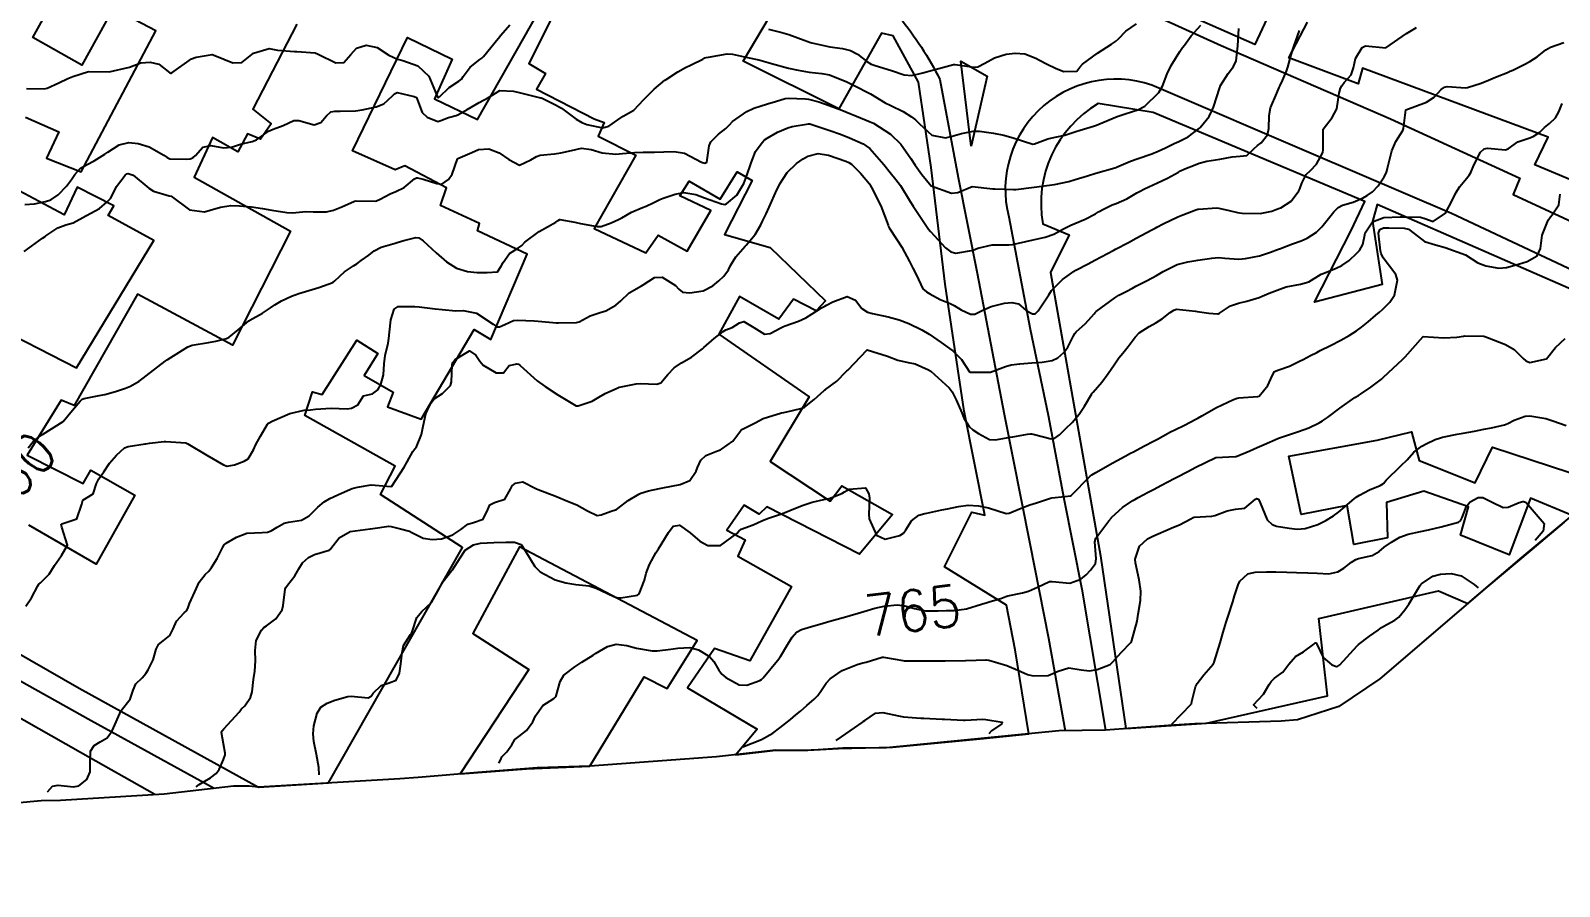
# Model space of a CAD drawing. Header units: metres. Extents: x 318500 to 325275, y 7408834 to 7428799.
# Drawn here: x 321513.3 to 321661.9, y 7415142.3 to 7415225.5 of the extents above; entities that cross this region are included whole.
import ezdxf
from ezdxf.enums import TextEntityAlignment as Align

# ---------------------------------------------------------------- set-up
doc = ezdxf.new("R2010")
doc.units = ezdxf.units.M
doc.header["$MEASUREMENT"] = 0
for name, color, linetype in [('Area', 45, 'Continuous'), ('Cotas', 45, 'Continuous'), ('Curvas de Nivel 1m', 11, 'Continuous'), ('Curvas de Nivel 5m', 15, 'Continuous'), ('Edificações', 30, 'Continuous'), ('Vias Primárias', 230, 'Continuous')]:
    doc.layers.add(name, color=color, linetype=linetype)
doc.styles.add('Style-STANDARD', font='STANDARD.shx')

msp = doc.modelspace()

# ---------------------------------------------------------------- linework, layer by layer
at = {"layer": 'Area'}
msp.add_lwpolyline([(321662.33, 7415177.7), (321659.19, 7415175.07), (321654.84, 7415171.39), (321644.43, 7415162.51), (321640.46, 7415159.81), (321636.45, 7415158.51), (321634.86, 7415158.4), (321626.45, 7415158.14), (321623.9, 7415157.96), (321617.79, 7415157.51), (321613.26, 7415157.44), (321601.44, 7415156.27), (321596.52, 7415155.79), (321592.25, 7415155.77), (321589.86, 7415155.61), (321588.48, 7415155.54), (321585.76, 7415155.56), (321580, 7415154.91), (321567.69, 7415154.01), (321562.58, 7415153.85), (321556.8, 7415153.41), (321551, 7415152.9), (321549.23, 7415152.79), (321535.48, 7415151.99), (321534.58, 7415152.08), (321533.05, 7415152.08), (321526.33, 7415151.3), (321516.26, 7415150.68), (321514.37, 7415150.65), (321509.42, 7415150.19)], dxfattribs=at)
at = {"layer": 'Curvas de Nivel 1m', "flags": 128}
for points, elevation in [([(321512.73, 7415204), (321514.51, 7415205.3), (321514.75, 7415205.47), (321514.82, 7415205.53), (321515.99, 7415206.29), (321516.77, 7415206.6), (321517.47, 7415206.8), (321518.71, 7415207.48), (321518.76, 7415207.51), (321518.78, 7415207.52), (321520.05, 7415208.2), (321520.8, 7415208.84), (321521.11, 7415209.14), (321521.26, 7415209.44), (321521.7, 7415210.32), (321522.54, 7415211.42), (321522.7, 7415211.56), (321522.83, 7415211.59), (321523.32, 7415211.42), (321524.82, 7415210.16), (321525.29, 7415209.87), (321526.81, 7415209.43), (321527.02, 7415209.37), (321528.79, 7415208.06), (321530.24, 7415207.87), (321530.79, 7415208.01), (321531.79, 7415208.31), (321532.8, 7415208.46), (321533.64, 7415208.44), (321534.8, 7415208.33), (321535.87, 7415208.18), (321536.79, 7415208.01), (321538.23, 7415207.78), (321538.79, 7415207.76), (321540.09, 7415207.89), (321540.79, 7415207.87), (321542.11, 7415207.85), (321542.79, 7415208.03), (321543.58, 7415208.36), (321544.81, 7415208.91), (321544.99, 7415208.94), (321546.81, 7415208.91), (321546.97, 7415208.93), (321547.31, 7415209.09), (321548.28, 7415209.62), (321548.82, 7415209.83), (321549.65, 7415210.24), (321550.64, 7415211.05), (321550.84, 7415211.15), (321550.95, 7415211.16), (321551.48, 7415211.04), (321552.83, 7415210.62), (321553.29, 7415210.55), (321553.95, 7415211.01), (321554.32, 7415211.53), (321554.83, 7415213), (321554.84, 7415213.02), (321554.86, 7415213.05), (321556.22, 7415213.63), (321556.87, 7415213.92), (321557.86, 7415213.97), (321558.87, 7415213.59), (321559.82, 7415212.93), (321560.85, 7415212.4), (321561.95, 7415212.9), (321562.51, 7415213.25), (321562.87, 7415213.35), (321564.24, 7415213.5), (321564.87, 7415213.58), (321565.91, 7415213.82), (321566.88, 7415214.03), (321567.81, 7415213.9), (321568.87, 7415213.58), (321570.21, 7415213.45), (321570.87, 7415213.52), (321572.02, 7415213.62), (321572.87, 7415213.64), (321573.96, 7415213.66), (321574.87, 7415213.68), (321575.87, 7415213.72), (321576.87, 7415213.57), (321578.53, 7415212.68), (321578.86, 7415212.6), (321579.05, 7415212.68), (321579.29, 7415214.27), (321579.43, 7415214.67), (321580.17, 7415215.4), (321580.91, 7415215.94), (321581.24, 7415216.32), (321581.53, 7415216.64), (321582.93, 7415217.62), (321583.6, 7415217.94), (321584.94, 7415218.35), (321585.72, 7415218.59), (321586.65, 7415218.87), (321586.94, 7415218.89), (321588.64, 7415218.85), (321588.94, 7415218.81), (321589.92, 7415218.53), (321590.94, 7415218.19), (321592.16, 7415217.73), (321592.93, 7415217.42), (321593.59, 7415217.15), (321594.92, 7415216.6), (321595.23, 7415216.46), (321596.9, 7415215.39), (321597.91, 7415214.42), (321598.87, 7415213.04), (321599.28, 7415212.4), (321599.95, 7415211.5), (321600.84, 7415210.38), (321602.83, 7415209.67), (321603.43, 7415209.75), (321604.84, 7415210.33), (321606.84, 7415210.11), (321607.04, 7415210.09), (321608.84, 7415210.02), (321609.08, 7415210.03), (321610.84, 7415210.25), (321612.84, 7415210.5), (321614.23, 7415210.82), (321614.85, 7415211.01), (321616.03, 7415211.36), (321616.85, 7415211.6), (321618.7, 7415212.14), (321618.82, 7415212.18), (321618.86, 7415212.19), (321620.21, 7415212.79), (321620.87, 7415213.02), (321622.28, 7415213.5), (321622.89, 7415213.75), (321623.61, 7415214.08), (321624.45, 7415214.51), (321624.9, 7415214.7), (321625.81, 7415215.15), (321626.92, 7415215.99), (321626.95, 7415216.01), (321626.99, 7415216.04), (321627.85, 7415217.12), (321628.29, 7415218.02), (321628.9, 7415219.94), (321628.92, 7415220.01), (321628.93, 7415220.05), (321628.97, 7415220.12), (321629.69, 7415221.3), (321630.22, 7415221.99), (321630.47, 7415222.53), (321630.63, 7415223.99), (321630.74, 7415225.68)], 759), ([(321512.8, 7415208.58), (321513.71, 7415208.63), (321514.8, 7415208.85), (321515.3, 7415209.03), (321516.02, 7415209.51), (321516.82, 7415210.35), (321517.32, 7415211), (321517.65, 7415211.49), (321518.21, 7415212.11), (321518.84, 7415212.46), (321519.52, 7415212.8), (321520.56, 7415213.45), (321520.74, 7415213.58), (321520.86, 7415213.67), (321521.94, 7415214.37), (321522.88, 7415214.58), (321523.79, 7415214.5), (321524.87, 7415214.16), (321526.3, 7415213.38), (321526.62, 7415213.14), (321526.86, 7415213.01), (321528.47, 7415212.96), (321528.86, 7415213.01), (321529.1, 7415213.1), (321529.37, 7415213.33), (321530.07, 7415214.13), (321530.87, 7415214.31), (321532.08, 7415214.09), (321532.87, 7415214.13), (321533.73, 7415214.42), (321534.88, 7415214.7), (321535.28, 7415214.86), (321535.86, 7415215.25), (321536.45, 7415215.69), (321536.9, 7415215.9), (321537.89, 7415216.25), (321538.91, 7415216.73), (321539.4, 7415216.72), (321540.91, 7415216.3), (321541.55, 7415216.53), (321542.11, 7415217.17), (321542.53, 7415217.56), (321542.92, 7415217.65), (321543.41, 7415217.64), (321544.93, 7415217.66), (321545.57, 7415217.76), (321546.93, 7415218.06), (321547.67, 7415218.36), (321548.49, 7415219.08), (321548.71, 7415219.32), (321548.95, 7415219.44), (321550.63, 7415219.05), (321550.85, 7415218.96), (321550.94, 7415218.72), (321551.4, 7415217.52), (321551.87, 7415217.04), (321552.91, 7415216.64), (321553.22, 7415216.72), (321553.94, 7415217.01), (321554.71, 7415217.21), (321554.92, 7415217.3), (321555.75, 7415217.81), (321556.94, 7415218.48), (321557.83, 7415218.96), (321558.5, 7415219.4), (321558.95, 7415219.63), (321560.28, 7415219.59), (321560.95, 7415219.43), (321562.89, 7415218.94), (321562.94, 7415218.93), (321563.05, 7415218.89), (321564.33, 7415218.26), (321564.93, 7415217.93), (321566.36, 7415216.85), (321566.92, 7415216.54), (321567.39, 7415216.35), (321568.91, 7415216.02), (321569.53, 7415216.18), (321570.39, 7415216.79), (321570.92, 7415217.16), (321571.97, 7415217.73), (321572.94, 7415218.76), (321573.94, 7415219.76), (321574.97, 7415220.64), (321575.02, 7415220.68), (321575.09, 7415220.73), (321576.24, 7415221.45), (321576.99, 7415221.87), (321577.54, 7415222.14), (321578.65, 7415222.68), (321578.87, 7415222.81), (321579, 7415222.85), (321579.2, 7415222.87), (321581.01, 7415223.2), (321581.53, 7415223.17), (321583, 7415222.86), (321584.09, 7415222.61), (321585, 7415222.36), (321585.33, 7415222.26), (321586.99, 7415221.8), (321587.92, 7415221.62), (321588.98, 7415221.44), (321590.21, 7415221.29), (321590.98, 7415221.16), (321592.65, 7415220.49), (321592.97, 7415220.32), (321593.3, 7415220.15), (321594.95, 7415219.31), (321596.39, 7415218.45), (321596.94, 7415218.18), (321598.11, 7415217.6), (321598.93, 7415217.08), (321599.32, 7415216.8), (321599.72, 7415216.4), (321600.9, 7415215.3), (321602.23, 7415215.04), (321602.9, 7415215.2), (321603.79, 7415215.47), (321604.91, 7415215.68), (321605.55, 7415215.68), (321606.91, 7415215.51), (321607.9, 7415215.3), (321608.9, 7415215.01), (321610.71, 7415214.44), (321610.89, 7415214.45), (321612.19, 7415214.94), (321612.9, 7415215.1), (321613.82, 7415215.3), (321614.91, 7415215.65), (321615.32, 7415215.78), (321616.61, 7415216.17), (321616.92, 7415216.28), (321617.12, 7415216.36), (321618.93, 7415217.11), (321619.68, 7415217.38), (321620.94, 7415217.78), (321621.61, 7415218.11), (321622.96, 7415219.46), (321623.32, 7415220.08), (321623.78, 7415221.28), (321624.15, 7415222.07), (321625.02, 7415223.45), (321625.28, 7415223.81), (321625.45, 7415224.06), (321626.12, 7415224.97), (321627.05, 7415225.99)], 758), ([(321512.87, 7415169.54), (321513.45, 7415170.37), (321514.05, 7415171.53), (321514.15, 7415171.68), (321514.3, 7415171.83), (321515.16, 7415172.67), (321515.68, 7415173.51), (321516.34, 7415174.48), (321516.92, 7415175.49), (321516.38, 7415177.23), (321516.32, 7415177.5), (321516.35, 7415177.53), (321516.38, 7415177.54), (321517.84, 7415178.03), (321518.31, 7415179.47), (321518.41, 7415179.86), (321519.41, 7415180.47), (321519.75, 7415181.46), (321519.97, 7415181.92), (321520.45, 7415182.59), (321521.02, 7415183.44), (321521.69, 7415184.22), (321522.48, 7415184.93), (321522.82, 7415185.08), (321524.49, 7415185.34), (321524.54, 7415185.34), (321524.91, 7415185.39), (321526.31, 7415185.56), (321526.49, 7415185.56), (321528.42, 7415185.41), (321528.49, 7415185.39), (321528.61, 7415185.34), (321530.47, 7415184.21), (321532.1, 7415183.29), (321532.46, 7415183.15), (321533.16, 7415183.28), (321534.1, 7415183.63), (321534.47, 7415183.88), (321535.01, 7415184.73), (321535.23, 7415185.25), (321535.68, 7415186.07), (321536.37, 7415187.24), (321536.44, 7415187.32), (321536.52, 7415187.38), (321536.82, 7415187.53), (321538.53, 7415188.27), (321539.94, 7415188.59), (321540.53, 7415188.64), (321541.02, 7415188.69), (321542.54, 7415188.79), (321544.12, 7415188.72), (321544.54, 7415188.78), (321545.15, 7415189.12), (321545.68, 7415189.99), (321546.56, 7415190.19), (321547.09, 7415190.57), (321547.39, 7415191.09), (321547.63, 7415192.04), (321547.7, 7415193.09), (321547.79, 7415193.91), (321548.08, 7415195.09), (321548.16, 7415195.55), (321548.3, 7415197.08), (321548.35, 7415197.38), (321548.67, 7415198.39), (321549.07, 7415198.67), (321550.67, 7415198.66), (321551.1, 7415198.62), (321552.67, 7415198.44), (321553.32, 7415198.36), (321554.67, 7415198.25), (321555.39, 7415198.26), (321556.67, 7415198.01), (321558.29, 7415196.95), (321558.65, 7415196.69), (321558.89, 7415196.7), (321559.42, 7415196.93), (321560.28, 7415197.3), (321560.66, 7415197.34), (321562.28, 7415197.27), (321562.66, 7415197.25), (321564.43, 7415197.09), (321564.65, 7415197.08), (321566.4, 7415197.1), (321566.66, 7415197.18), (321567.71, 7415197.77), (321568.67, 7415198.07), (321569.22, 7415198.25), (321570.22, 7415198.79), (321570.68, 7415199.2), (321571.49, 7415199.98), (321572.7, 7415200.66), (321572.87, 7415200.76), (321573.96, 7415201.49), (321574.71, 7415201.52), (321576, 7415200.71), (321576.34, 7415200.35), (321576.69, 7415200.07), (321577.39, 7415200), (321578.7, 7415200.18), (321579.62, 7415200.67), (321580.2, 7415201.17), (321580.71, 7415201.62), (321581.14, 7415202.23), (321581.35, 7415202.64), (321581.88, 7415203.49), (321582.76, 7415204.51), (321582.81, 7415204.57), (321582.87, 7415204.62), (321583.73, 7415205.65), (321584.29, 7415206.6), (321584.45, 7415206.94), (321584.8, 7415207.67), (321585.09, 7415208.31), (321585.22, 7415208.59), (321585.71, 7415209.71), (321586.13, 7415210.58), (321586.85, 7415211.68), (321587.77, 7415212.56), (321588.41, 7415213), (321588.87, 7415213.28), (321589.88, 7415213.52), (321590.87, 7415213.35), (321592.57, 7415212.79), (321592.86, 7415212.66), (321593.1, 7415212.49), (321593.97, 7415211.6), (321594.84, 7415210.57), (321594.92, 7415210.46), (321595.06, 7415210.23), (321595.97, 7415208.45), (321596.66, 7415206.56), (321596.71, 7415206.44), (321596.78, 7415206.29), (321597.51, 7415205.17), (321597.98, 7415204.42), (321598.74, 7415203.03), (321599.07, 7415202.4), (321599.41, 7415201.71), (321600.05, 7415200.39), (321600.39, 7415200.08), (321600.7, 7415199.89), (321601.71, 7415199.35), (321602.69, 7415198.94), (321603.09, 7415198.76), (321603.77, 7415198.34), (321604.67, 7415197.91), (321605.08, 7415197.92), (321605.88, 7415198.31), (321606.68, 7415198.68), (321607.98, 7415198.99), (321608.69, 7415199.05), (321609.33, 7415198.92), (321610.07, 7415198.26), (321610.68, 7415197.95), (321610.96, 7415197.96), (321611.25, 7415198.24), (321612.28, 7415199.81), (321612.53, 7415200.22), (321612.62, 7415200.3), (321612.7, 7415200.39), (321613.62, 7415201.3), (321614.73, 7415202.1), (321614.79, 7415202.14), (321614.9, 7415202.2), (321616.1, 7415202.82), (321616.74, 7415203.15), (321618.59, 7415204.14), (321618.76, 7415204.23), (321620.01, 7415204.88), (321620.77, 7415205.29), (321622.28, 7415206.1), (321622.6, 7415206.27), (321622.78, 7415206.37), (321623.39, 7415206.68), (321624.8, 7415207.37), (321625.29, 7415207.57), (321626.56, 7415208.04), (321626.74, 7415208.11), (321626.81, 7415208.13), (321628.59, 7415208.24), (321628.81, 7415208.22), (321629.8, 7415208), (321630.62, 7415207.79), (321630.81, 7415207.76), (321631.05, 7415207.74), (321632.81, 7415207.7), (321633.95, 7415207.94), (321634.58, 7415208.17), (321634.81, 7415208.26), (321635.83, 7415208.9), (321636.58, 7415209.9), (321636.66, 7415210.09), (321636.85, 7415210.65), (321637.28, 7415211.48), (321637.69, 7415211.89), (321638.27, 7415212.49), (321638.89, 7415213.63), (321638.94, 7415213.88), (321638.92, 7415215.88), (321639.8, 7415217.01), (321640.25, 7415217.86), (321640.5, 7415219.39), (321640.62, 7415219.86), (321640.73, 7415220.1), (321640.98, 7415220.41), (321641.66, 7415221.17), (321641.87, 7415221.84), (321642.08, 7415222.77), (321642.71, 7415223.82), (321643.03, 7415223.97), (321645.03, 7415223.8), (321647.04, 7415225.18), (321648, 7415225.76)], 761), ([(321512.94, 7415219.83), (321514.65, 7415219.82), (321514.95, 7415219.88), (321516.08, 7415220.39), (321516.96, 7415220.82), (321517.45, 7415221.01), (321518.97, 7415221.48), (321520.97, 7415221.45), (321522.97, 7415221.92), (321524.07, 7415222.32), (321524.98, 7415222.41), (321525.8, 7415222.21), (321526.89, 7415221.37), (321526.97, 7415221.32), (321527.01, 7415221.33), (321527.07, 7415221.37), (321528.99, 7415222.72), (321529.43, 7415222.9), (321531, 7415223.13), (321531.26, 7415223.06), (321532.99, 7415222.33), (321533.88, 7415222.38), (321535, 7415223.26), (321536.52, 7415223.73), (321537, 7415223.64), (321537.33, 7415223.56), (321539, 7415223.43), (321539.21, 7415223.42), (321541, 7415223.29), (321541.3, 7415223.18), (321542.99, 7415222.32), (321543.78, 7415222.35), (321544.46, 7415223.14), (321545.01, 7415223.76), (321545.94, 7415224.05), (321547.01, 7415223.81), (321548.15, 7415223.09), (321548.99, 7415222.68), (321549.52, 7415222.55), (321550.98, 7415222.03), (321552.03, 7415221.03), (321552.86, 7415219.11), (321552.88, 7415219.02), (321552.9, 7415218.98), (321552.94, 7415218.96), (321552.99, 7415218.97), (321553.06, 7415219.02), (321554.01, 7415219.95), (321554.96, 7415220.56), (321555.2, 7415220.76), (321555.38, 7415220.99), (321556.07, 7415221.9), (321557, 7415222.67), (321557.18, 7415222.79), (321557.36, 7415222.96), (321558.78, 7415224.7), (321558.96, 7415224.94), (321558.99, 7415224.97), (321559.02, 7415225.02), (321559.92, 7415226.04)], 757), ([(321585.04, 7415225.6), (321586.33, 7415225.29), (321587.03, 7415225.09), (321588.5, 7415224.55), (321588.87, 7415224.39), (321589.02, 7415224.35), (321589.26, 7415224.29), (321591.01, 7415223.9), (321592.23, 7415223.72), (321593.01, 7415223.54), (321593.7, 7415223.17), (321594.59, 7415222.47), (321595, 7415222.21), (321595.39, 7415222.06), (321596.99, 7415221.59), (321598.23, 7415221.17), (321598.98, 7415221.09), (321600.03, 7415221.35), (321600.99, 7415221.61), (321601.59, 7415221.77), (321603, 7415222.17), (321603.18, 7415222.17), (321604.99, 7415221.91), (321605.38, 7415221.94), (321606.06, 7415222.31), (321607.01, 7415222.83), (321608.14, 7415223.16), (321609.01, 7415223.28), (321609.96, 7415223.22), (321611.01, 7415222.8), (321611.36, 7415222.6), (321612.05, 7415222.23), (321612.99, 7415221.78), (321613.72, 7415221.48), (321614.99, 7415221.52), (321615.29, 7415221.9), (321615.54, 7415222.19), (321617.01, 7415223.26), (321618.35, 7415224.15), (321618.75, 7415224.42), (321619.03, 7415224.68), (321619.76, 7415225.41), (321620.8, 7415226.12)], 757), ([(321514.99, 7415151.52), (321515.48, 7415152.07), (321516.04, 7415152.18), (321517.5, 7415152.02), (321518.04, 7415152.1), (321518.8, 7415152.72), (321519.13, 7415153.46), (321519.13, 7415154.41), (321519.17, 7415155.46), (321519.53, 7415156.02), (321520.1, 7415156.38), (321520.78, 7415156.77), (321521.28, 7415157.43), (321522.14, 7415159.42), (321523.03, 7415160.53), (321523.3, 7415161.4), (321523.58, 7415162), (321524.19, 7415162.6), (321524.55, 7415163.03), (321524.78, 7415163.38), (321525.26, 7415164.33), (321525.55, 7415165.38), (321525.76, 7415165.84), (321526.23, 7415166.19), (321526.89, 7415166.71), (321527.19, 7415167.36), (321527.52, 7415168.09), (321528.27, 7415168.9), (321528.51, 7415169.1), (321528.61, 7415169.34), (321528.78, 7415169.83), (321529.46, 7415171.32), (321529.73, 7415171.9), (321530.32, 7415172.62), (321530.68, 7415172.95), (321530.91, 7415173.3), (321531.46, 7415174.18), (321532.03, 7415175.29), (321532.15, 7415175.51), (321532.36, 7415175.69), (321533.36, 7415176.26), (321534.37, 7415176.65), (321535.85, 7415176.72), (321536.38, 7415176.76), (321536.72, 7415176.88), (321537.29, 7415177.22), (321537.98, 7415177.62), (321538.39, 7415177.71), (321539.67, 7415177.91), (321540.4, 7415178.33), (321540.83, 7415178.75), (321541.26, 7415179.17), (321541.88, 7415179.7), (321542.42, 7415180.02), (321543.2, 7415180.37), (321544.44, 7415180.91), (321544.6, 7415180.97), (321545.11, 7415181.12), (321546.44, 7415181.34), (321548.35, 7415181.17), (321548.44, 7415181.2), (321549.64, 7415183.06), (321549.94, 7415183.58), (321550.48, 7415184.58), (321550.68, 7415184.85), (321550.84, 7415185.04), (321551.32, 7415186.22), (321551.49, 7415187.04), (321551.75, 7415188.25), (321552.09, 7415189.03), (321552.25, 7415189.32), (321552.55, 7415189.71), (321553.37, 7415190.2), (321554.14, 7415191), (321554.24, 7415191.34), (321554.31, 7415193), (321554.37, 7415193.24), (321554.61, 7415193.52), (321555.99, 7415194.35), (321556.61, 7415193.93), (321556.98, 7415193.34), (321557.32, 7415192.96), (321558.59, 7415192.22), (321559.29, 7415192.23), (321559.83, 7415192.93), (321560.46, 7415193.06), (321560.6, 7415193.08), (321560.74, 7415193.05), (321560.92, 7415192.92), (321562.58, 7415191.45), (321563.33, 7415190.88), (321564.56, 7415190.07), (321566.36, 7415189.03), (321566.54, 7415189.01), (321567.9, 7415189.47), (321568.56, 7415189.85), (321569.16, 7415190.2), (321570.41, 7415190.78), (321570.52, 7415190.83), (321570.57, 7415190.84), (321572.18, 7415191.16), (321572.58, 7415191.2), (321574.18, 7415191.13), (321574.58, 7415191.25), (321575.26, 7415192.05), (321575.86, 7415192.71), (321576.6, 7415193.19), (321577.56, 7415193.74), (321578.62, 7415194.56), (321578.76, 7415194.68), (321579.76, 7415195.54), (321580.64, 7415196.25), (321580.9, 7415196.39), (321581.5, 7415196.64), (321582.22, 7415197.07), (321582.66, 7415197.21), (321583.6, 7415196.61), (321584.64, 7415195.97), (321585.2, 7415196.03), (321586.23, 7415196.58), (321586.5, 7415196.72), (321586.65, 7415196.78), (321587.97, 7415197.24), (321588.67, 7415197.57), (321589.27, 7415197.94), (321590.2, 7415198.52), (321590.5, 7415198.71), (321590.68, 7415198.8), (321591.3, 7415199.12), (321592.69, 7415199.63), (321593.5, 7415199.29), (321594.12, 7415198.47), (321594.67, 7415198.1), (321595.15, 7415197.98), (321596.67, 7415197.67), (321597.73, 7415197.36), (321598.66, 7415197.01), (321599.95, 7415196.39), (321600.64, 7415195.98), (321601.82, 7415195.18), (321602.62, 7415194.6), (321602.96, 7415194.35), (321603.8, 7415193.53), (321604.57, 7415192.33), (321604.6, 7415192.3), (321604.66, 7415192.27), (321606.6, 7415192.3), (321608.06, 7415192.84), (321608.61, 7415192.99), (321609.45, 7415193.11), (321610.61, 7415193.19), (321611.62, 7415193.25), (321612.61, 7415193.43), (321613.14, 7415193.69), (321613.75, 7415194.21), (321614.13, 7415194.7), (321614.64, 7415195.76), (321614.79, 7415196.05), (321614.92, 7415196.2), (321615.83, 7415197.01), (321616.68, 7415197.95), (321616.78, 7415198.07), (321616.88, 7415198.17), (321618.69, 7415199.51), (321619.08, 7415199.75), (321619.79, 7415200.13), (321620.39, 7415200.45), (321620.72, 7415200.63), (321621.82, 7415201.2), (321622.73, 7415201.69), (321623.39, 7415202.08), (321624.74, 7415202.73), (321625.79, 7415203.01), (321626.75, 7415203.16), (321628.1, 7415203.37), (321628.75, 7415203.42), (321629.38, 7415203.37), (321630.75, 7415203.26), (321631.4, 7415203.33), (321632.75, 7415203.59), (321633.04, 7415203.67), (321633.81, 7415203.94), (321634.5, 7415204.19), (321634.77, 7415204.29), (321635.95, 7415204.74), (321636.78, 7415205.04), (321637.37, 7415205.31), (321638.27, 7415205.89), (321638.55, 7415206.13), (321638.8, 7415206.41), (321639.96, 7415207.86), (321640.38, 7415208.29), (321640.82, 7415208.51), (321641.86, 7415208.8), (321642.83, 7415209.21), (321643.21, 7415209.44), (321643.73, 7415209.81), (321644.27, 7415210.39), (321644.86, 7415211.27), (321645.05, 7415211.61), (321645.12, 7415211.8), (321645.18, 7415212.1), (321645.6, 7415213.79), (321645.99, 7415214.69), (321646.68, 7415215.77), (321646.75, 7415215.95), (321646.95, 7415217.77), (321648.96, 7415218.51), (321649.7, 7415218.99), (321650.41, 7415219.73), (321650.72, 7415219.98), (321650.97, 7415220.02), (321652.77, 7415219.9), (321652.97, 7415219.93), (321654.28, 7415220.37), (321654.98, 7415220.65), (321655.69, 7415220.95), (321657, 7415221.47), (321657.11, 7415221.52), (321657.36, 7415221.63), (321658.45, 7415222.18), (321659.01, 7415222.47), (321659.71, 7415222.91), (321660.58, 7415223.59), (321661.03, 7415223.84), (321662.31, 7415224.3)], 762), ([(321529.44, 7415152), (321529.74, 7415152.24), (321530.81, 7415152.89), (321531.38, 7415153.3), (321531.67, 7415153.69), (321532.08, 7415154.65), (321532.24, 7415155.13), (321532.25, 7415155.29), (321532.1, 7415156.19), (321531.9, 7415157.29), (321531.95, 7415157.46), (321532.12, 7415157.63), (321533.6, 7415159.27), (321533.84, 7415159.57), (321534.15, 7415159.89), (321534.72, 7415160.69), (321534.87, 7415161.25), (321535, 7415162.44), (321535.12, 7415163.25), (321535.21, 7415164.24), (321535.15, 7415165.25), (321535.25, 7415166.23), (321535.77, 7415167.24), (321536.01, 7415167.48), (321536.26, 7415167.65), (321537.16, 7415168.33), (321537.79, 7415169.21), (321537.89, 7415169.61), (321538.08, 7415171.21), (321538.15, 7415171.36), (321538.31, 7415171.58), (321539.01, 7415172.51), (321539.4, 7415173.19), (321539.77, 7415173.76), (321540.35, 7415174.27), (321540.94, 7415174.58), (321542.36, 7415175), (321542.45, 7415175.05), (321542.51, 7415175.15), (321543.33, 7415176.18), (321544.38, 7415176.81), (321546.34, 7415177.06), (321546.38, 7415177.07), (321546.59, 7415177.1), (321548.14, 7415177.33), (321548.38, 7415177.3), (321549.27, 7415177.07), (321550.15, 7415176.83), (321550.38, 7415176.72), (321551.49, 7415176.15), (321552.37, 7415176.02), (321553.28, 7415176.11), (321554.37, 7415176.47), (321555.16, 7415176.99), (321555.84, 7415177.53), (321556.39, 7415177.67), (321557.33, 7415178.02), (321557.76, 7415178.95), (321557.96, 7415179.41), (321558.42, 7415179.62), (321559.41, 7415179.95), (321559.96, 7415180.92), (321560.13, 7415181.24), (321560.45, 7415181.49), (321561.17, 7415181.63), (321562.44, 7415180.99), (321562.51, 7415180.95), (321562.66, 7415180.89), (321564.43, 7415180.2), (321565.5, 7415179.77), (321566.42, 7415179.4), (321567.44, 7415178.82), (321568.4, 7415178.36), (321568.78, 7415178.42), (321569.76, 7415178.79), (321570.26, 7415178.94), (321570.41, 7415179.03), (321571.39, 7415179.81), (321572.44, 7415180.45), (321572.65, 7415180.54), (321573.37, 7415180.75), (321574.44, 7415180.99), (321574.77, 7415181.05), (321576.45, 7415181.36), (321577.39, 7415181.76), (321578.02, 7415182.68), (321578.14, 7415183.01), (321578.48, 7415183.73), (321578.95, 7415184.2), (321580.08, 7415184.66), (321580.39, 7415184.75), (321580.49, 7415184.8), (321581.56, 7415185.58), (321582.36, 7415186.62), (321582.52, 7415186.75), (321583.76, 7415187.37), (321584.53, 7415187.77), (321586.3, 7415188.33), (321586.54, 7415188.38), (321587.38, 7415188.56), (321588.31, 7415188.78), (321588.55, 7415188.88), (321589.47, 7415189.62), (321590.45, 7415190.52), (321590.52, 7415190.58), (321590.57, 7415190.61), (321591.68, 7415191.4), (321592.6, 7415192.35), (321592.66, 7415192.42), (321592.74, 7415192.49), (321594.62, 7415194.46), (321596.61, 7415193.84), (321597.62, 7415193.44), (321598.61, 7415193.23), (321599.29, 7415193.08), (321600.6, 7415192.52), (321600.82, 7415192.38), (321602.58, 7415190.77), (321602.89, 7415190.36), (321603.29, 7415189.61), (321603.83, 7415188.34), (321604.02, 7415187.82), (321604.53, 7415187), (321604.89, 7415186.69), (321605.43, 7415186.32), (321606.51, 7415185.74), (321607.09, 7415185.71), (321608.52, 7415185.97), (321608.78, 7415186.01), (321610.2, 7415186.25), (321610.52, 7415186.31), (321610.58, 7415186.31), (321610.77, 7415186.25), (321612.51, 7415185.81), (321612.86, 7415185.87), (321613.31, 7415186.21), (321613.93, 7415186.8), (321614.53, 7415187.4), (321615.22, 7415188.19), (321615.75, 7415188.98), (321616.45, 7415190.17), (321616.5, 7415190.24), (321616.57, 7415190.33), (321617.43, 7415191.32), (321618.03, 7415192.15), (321618.61, 7415193.01), (321619.08, 7415193.68), (321619.46, 7415194.13), (321619.99, 7415194.77), (321620.65, 7415195.7), (321621.06, 7415196.11), (321622.04, 7415196.72), (321622.66, 7415197.07), (321623.28, 7415197.47), (321624.08, 7415198.07), (321624.42, 7415198.32), (321624.69, 7415198.41), (321626.52, 7415198.21), (321626.68, 7415198.18), (321627.83, 7415198.02), (321628.68, 7415197.94), (321628.74, 7415197.94), (321628.85, 7415198.01), (321629.94, 7415198.74), (321630.7, 7415198.98), (321631.5, 7415199.17), (321632.7, 7415199.55), (321633, 7415199.66), (321633.67, 7415199.95), (321634.71, 7415200.36), (321635.35, 7415200.56), (321636.72, 7415200.83), (321637.55, 7415201.06), (321638.73, 7415201.79), (321638.92, 7415201.88), (321640.21, 7415202.38), (321640.74, 7415202.65), (321641.47, 7415203.12), (321642.21, 7415203.83), (321642.47, 7415204.12), (321642.77, 7415204.7), (321642.97, 7415205.63), (321643.02, 7415205.82), (321643.72, 7415206.89), (321644.81, 7415207.31), (321646.41, 7415207.38), (321646.81, 7415207.38), (321648.39, 7415207.33), (321648.8, 7415207.21), (321649.62, 7415206.91), (321650.81, 7415207.72), (321651.5, 7415209.04), (321651.83, 7415209.71), (321652.22, 7415210.33), (321652.86, 7415211.1), (321653.13, 7415211.43), (321653.29, 7415211.68), (321653.58, 7415212.39), (321654.21, 7415213.67), (321654.57, 7415213.99), (321654.9, 7415214.03), (321656.65, 7415213.89), (321656.9, 7415213.98), (321657.86, 7415214.67), (321658.91, 7415215.03), (321659.35, 7415215.17), (321659.98, 7415215.59), (321660.45, 7415216.06), (321660.93, 7415216.45), (321661.52, 7415217), (321661.82, 7415217.57), (321662.14, 7415218.38)], 763), ([(321541.39, 7415153.16), (321541.36, 7415153.87), (321541.13, 7415155.16), (321540.85, 7415156.42), (321540.79, 7415157.17), (321540.88, 7415157.92), (321541.2, 7415159.16), (321541.56, 7415159.75), (321542.15, 7415160.14), (321542.89, 7415160.41), (321544.16, 7415160.79), (321544.49, 7415160.8), (321546.16, 7415160.66), (321546.44, 7415160.82), (321546.64, 7415161.09), (321547.41, 7415161.85), (321548.19, 7415162.11), (321548.87, 7415162.38), (321549.19, 7415163.06), (321549.33, 7415163.94), (321549.45, 7415165.06), (321549.57, 7415165.72), (321550.25, 7415166.79), (321550.37, 7415166.93), (321550.41, 7415167.05), (321550.86, 7415168.46), (321551.36, 7415169.03), (321552.29, 7415169.9), (321552.92, 7415171.01), (321553.39, 7415171.93), (321554.25, 7415172.99), (321554.29, 7415173.04), (321554.33, 7415173.09), (321555.08, 7415174.25), (321555.58, 7415174.98), (321556.37, 7415175.51), (321557.07, 7415175.66), (321558.37, 7415175.73), (321559.52, 7415175.78), (321560.37, 7415175.78), (321561.02, 7415175.56), (321561.43, 7415174.9), (321562.34, 7415173.4), (321562.86, 7415172.88), (321564.32, 7415172.11), (321565.34, 7415171.82), (321566.31, 7415171.66), (321567.61, 7415171.52), (321568.31, 7415171.31), (321569.4, 7415170.79), (321570.02, 7415170.5), (321570.3, 7415170.41), (321570.69, 7415170.38), (321572.3, 7415170.61), (321572.48, 7415170.76), (321572.98, 7415172.09), (321573.15, 7415172.75), (321573.48, 7415173.61), (321574.1, 7415174.73), (321574.36, 7415175.13), (321575.34, 7415176.72), (321575.77, 7415177.33), (321576.39, 7415177.41), (321577.44, 7415176.69), (321578.37, 7415175.87), (321579.14, 7415175.44), (321580.37, 7415175.45), (321581.97, 7415176.63), (321582.16, 7415176.85), (321582.39, 7415177.02), (321583.56, 7415177.44), (321584.4, 7415177.83), (321584.93, 7415178.06), (321586.41, 7415178.57), (321587.82, 7415179.15), (321588.42, 7415179.38), (321589.29, 7415179.67), (321590.43, 7415179.93), (321590.92, 7415180.03), (321592.15, 7415180.49), (321592.44, 7415180.66), (321592.89, 7415180.92), (321594.45, 7415181.04), (321594.79, 7415180.46), (321594.84, 7415180.05), (321594.78, 7415178.46), (321594.83, 7415178.03), (321595.53, 7415176.45), (321596.38, 7415176.06), (321597.79, 7415176.42), (321598.15, 7415176.65), (321598.39, 7415176.98), (321598.95, 7415177.86), (321599.66, 7415178.39), (321600.24, 7415178.56), (321600.41, 7415178.59), (321601.88, 7415178.9), (321602.42, 7415179.02), (321603.51, 7415179.25), (321604.43, 7415179.37), (321605.43, 7415179.31), (321606.42, 7415179.1), (321608.12, 7415178.57), (321608.41, 7415178.58), (321609.6, 7415179.08), (321610.43, 7415179.39), (321611.09, 7415179.58), (321612.44, 7415180.05), (321612.58, 7415180.08), (321613.84, 7415180.21), (321614.38, 7415180.26), (321614.44, 7415180.29), (321616.28, 7415182.17), (321616.47, 7415182.31), (321616.84, 7415182.53), (321618.48, 7415183.48), (321618.91, 7415183.71), (321619.69, 7415184.13), (321620.21, 7415184.41), (321620.5, 7415184.56), (321621.52, 7415185.09), (321622.51, 7415185.62), (321622.82, 7415185.78), (321623.36, 7415186.08), (321624.1, 7415186.49), (321624.53, 7415186.7), (321625.45, 7415187.14), (321626.55, 7415187.71), (321626.76, 7415187.82), (321627.14, 7415188.03), (321628.56, 7415188.84), (321630.21, 7415189.63), (321630.57, 7415189.77), (321630.74, 7415189.8), (321632.57, 7415189.91), (321632.72, 7415189.96), (321633.55, 7415190.99), (321633.97, 7415191.94), (321634.2, 7415192.34), (321634.61, 7415192.5), (321635.66, 7415192.87), (321636.62, 7415193.34), (321636.99, 7415193.53), (321637.69, 7415193.89), (321638.31, 7415194.21), (321638.63, 7415194.38), (321639.64, 7415194.86), (321640.65, 7415195.38), (321641.45, 7415195.84), (321642.18, 7415196.3), (321642.66, 7415196.66), (321643.3, 7415197.19), (321644.05, 7415197.81), (321644.39, 7415198.1), (321644.69, 7415198.37), (321645.4, 7415199.09), (321645.85, 7415199.78), (321646.16, 7415201.21), (321645.99, 7415201.78), (321644.75, 7415203.4), (321644.56, 7415203.8), (321644.51, 7415204.06), (321644.3, 7415205.8), (321644.44, 7415206.15), (321644.79, 7415206.29), (321645.31, 7415206.3), (321646.79, 7415206.27), (321647.21, 7415206.18), (321647.78, 7415205.76), (321648.78, 7415204.99), (321649.86, 7415204.64), (321650.77, 7415204.4), (321652.76, 7415203.69), (321653.97, 7415202.89), (321654.74, 7415202.6), (321656.01, 7415202.38), (321656.74, 7415202.44), (321657.91, 7415202.78), (321658.75, 7415203.04), (321659.73, 7415203.6), (321660.05, 7415204.31), (321660.22, 7415205.59), (321660.8, 7415207.06), (321661.01, 7415207.37), (321661.19, 7415207.58), (321661.84, 7415208.55), (321661.95, 7415209.57)], 764), ([(321582.55, 7415155.9), (321584.37, 7415156.59), (321585.47, 7415157.23), (321586.13, 7415157.73), (321587.19, 7415158.55), (321587.71, 7415158.99), (321588.15, 7415159.37), (321588.78, 7415159.91), (321589.49, 7415160.53), (321589.82, 7415160.88), (321590.18, 7415161.38), (321590.64, 7415162.07), (321591.04, 7415162.51), (321592.21, 7415163.32), (321593.64, 7415163.9), (321594.22, 7415164.05), (321594.54, 7415164.13), (321595.57, 7415164.45), (321596.07, 7415164.6), (321596.22, 7415164.61), (321597.34, 7415164.42), (321598.08, 7415164.28), (321598.22, 7415164.26), (321600.07, 7415164.23), (321600.22, 7415164.23), (321600.36, 7415164.23), (321602.22, 7415164.26), (321604.17, 7415164.28), (321604.22, 7415164.28), (321605.21, 7415164.32), (321606.17, 7415164.35), (321606.22, 7415164.35), (321606.46, 7415164.3), (321608.21, 7415163.78), (321609.28, 7415163.34), (321610.21, 7415162.91), (321610.74, 7415162.78), (321612.21, 7415162.81), (321613.19, 7415163.23), (321614.21, 7415163.58), (321615.42, 7415163.38), (321616.22, 7415163.26), (321616.97, 7415163.4), (321618.23, 7415163.9), (321618.36, 7415164.01), (321618.48, 7415164.14), (321619.29, 7415165.07), (321620.25, 7415166.03), (321620.32, 7415166.12), (321620.35, 7415166.22), (321620.85, 7415168.11), (321620.97, 7415168.79), (321621.17, 7415170.11), (321621.22, 7415171.01), (321621.06, 7415172.11), (321620.69, 7415173.78), (321620.66, 7415174.12), (321621.09, 7415175.4), (321621.86, 7415176.1), (321622.39, 7415176.35), (321622.89, 7415176.58), (321624.4, 7415177.22), (321624.98, 7415177.47), (321626.06, 7415178.04), (321626.29, 7415178.17), (321626.41, 7415178.21), (321628.12, 7415178.3), (321628.42, 7415178.37), (321629.59, 7415178.82), (321630.42, 7415178.98), (321631.31, 7415179.09), (321632.36, 7415179.96), (321632.41, 7415179.99), (321632.44, 7415180), (321632.66, 7415179.96), (321632.8, 7415179.59), (321633.5, 7415177.94), (321633.96, 7415177.49), (321634.4, 7415177.34), (321635.62, 7415177.13), (321636.4, 7415177.05), (321637.18, 7415177.11), (321638.41, 7415177.49), (321639.2, 7415177.87), (321639.95, 7415178.32), (321640.42, 7415178.69), (321641.05, 7415179.22), (321641.76, 7415179.83), (321642.14, 7415180.13), (321642.45, 7415180.33), (321643.42, 7415180.84), (321644.46, 7415181.27), (321644.78, 7415181.48), (321645.05, 7415181.79), (321646.48, 7415183.19), (321647.1, 7415183.76), (321647.75, 7415184.5), (321648.51, 7415185.1), (321648.93, 7415185.32), (321649.8, 7415185.73), (321650.33, 7415185.92), (321650.52, 7415185.97), (321651.96, 7415186.27), (321652.53, 7415186.37), (321653.64, 7415186.56), (321654.54, 7415186.74), (321655.3, 7415186.89), (321656.54, 7415187.17), (321656.88, 7415187.3), (321657.5, 7415187.63), (321658.55, 7415188.01), (321659, 7415188.04), (321660.55, 7415187.78), (321661.24, 7415187.57), (321662.54, 7415187.09)], 766), ([(321624.23, 7415158.08), (321624.24, 7415158.1), (321625.16, 7415159.05), (321626.11, 7415160.04), (321626.13, 7415160.08), (321626.17, 7415160.3), (321626.52, 7415161.71), (321626.68, 7415162.03), (321627.33, 7415162.9), (321628.23, 7415163.92), (321628.27, 7415163.97), (321628.29, 7415164.01), (321628.34, 7415164.12), (321628.92, 7415166), (321629.23, 7415167.03), (321629.52, 7415167.99), (321629.7, 7415168.58), (321630.14, 7415169.98), (321630.32, 7415170.55), (321630.67, 7415171.64), (321630.84, 7415171.97), (321631.61, 7415172.7), (321632.34, 7415172.87), (321633.41, 7415172.88), (321634.34, 7415172.88), (321635.4, 7415172.86), (321636.34, 7415172.83), (321637.44, 7415172.8), (321638.34, 7415172.75), (321639.49, 7415172.71), (321640.35, 7415172.89), (321640.94, 7415173.25), (321641.68, 7415173.83), (321642.1, 7415174.09), (321642.37, 7415174.18), (321643.69, 7415174.48), (321644.38, 7415174.88), (321644.87, 7415175.3), (321645.56, 7415175.78), (321646.39, 7415176.26), (321647.18, 7415176.54), (321648.4, 7415176.82), (321649.15, 7415176.98), (321650.41, 7415177.27), (321652.07, 7415177.7), (321652.28, 7415177.83), (321652.42, 7415178.18), (321652.85, 7415179.27), (321653.22, 7415179.68), (321654, 7415180.11), (321654.45, 7415180.1), (321655.36, 7415179.65), (321656.43, 7415179.13), (321656.89, 7415179.17), (321657.98, 7415179.62), (321658.32, 7415179.73), (321658.44, 7415179.73), (321658.64, 7415179.61), (321660.41, 7415177.58), (321660.31, 7415176.85), (321659.52, 7415175.94)], 767), ([(321632.51, 7415159.62), (321632.17, 7415159.96), (321633.12, 7415161.01), (321633.69, 7415161.94), (321633.89, 7415162.25), (321634.21, 7415162.55), (321635, 7415163.13), (321635.58, 7415163.91), (321636.24, 7415164.67), (321637.01, 7415165.12), (321638.04, 7415165.88), (321638.16, 7415165.98), (321638.25, 7415165.99), (321638.32, 7415165.88), (321638.94, 7415164.58), (321639.76, 7415163.86), (321640.23, 7415163.69), (321640.36, 7415163.72), (321640.55, 7415163.85), (321642.25, 7415165.7), (321642.31, 7415165.76), (321642.37, 7415165.82), (321643.43, 7415166.64), (321644.27, 7415167.24), (321644.6, 7415167.47), (321645.13, 7415167.79), (321645.88, 7415168.18), (321646.29, 7415168.49), (321646.87, 7415169.2), (321647.25, 7415169.76), (321648.33, 7415171.54), (321648.41, 7415171.66), (321648.48, 7415171.74), (321649.6, 7415172.47), (321650.34, 7415172.68), (321651.38, 7415172.74), (321652.34, 7415172.51), (321653.59, 7415171.67), (321653.99, 7415171.33)], 768), ([(321591.62, 7415156.5), (321592.12, 7415156.85), (321593.4, 7415157.74), (321594.14, 7415158.27), (321594.25, 7415158.34), (321594.41, 7415158.46), (321595.43, 7415159.17), (321596.15, 7415159.24), (321597.67, 7415158.89), (321598.15, 7415158.81), (321599.84, 7415158.69), (321600.14, 7415158.67), (321601.91, 7415158.59), (321602.14, 7415158.58), (321603.99, 7415158.49), (321604.14, 7415158.49), (321605.87, 7415158.57), (321606.14, 7415158.56), (321607.75, 7415158.28), (321607.71, 7415158.14), (321606.7, 7415157.44), (321606.45, 7415157.16)], 767)]:
    msp.add_lwpolyline(points, dxfattribs=dict(at, elevation=elevation))
at = {"layer": 'Curvas de Nivel 5m', "flags": 128}
for points, elevation in [([(321513.1, 7415184.92), (321513.61, 7415185.54), (321514.08, 7415185.95), (321514.5, 7415186.24), (321516.51, 7415187.5), (321517.43, 7415188.58), (321518.16, 7415189.48), (321518.36, 7415189.66), (321518.54, 7415189.74), (321520, 7415190.01), (321520.55, 7415190.13), (321521.58, 7415190.41), (321522.56, 7415190.73), (321523.05, 7415190.93), (321523.88, 7415191.41), (321524.28, 7415191.7), (321524.58, 7415191.93), (321526.43, 7415193.37), (321526.6, 7415193.49), (321526.96, 7415193.72), (321528.61, 7415194.74), (321529.05, 7415194.9), (321530.62, 7415195.17), (321531.35, 7415195.31), (321532.37, 7415195.55), (321532.63, 7415195.68), (321533.53, 7415196.39), (321534.54, 7415197.26), (321534.6, 7415197.31), (321534.65, 7415197.35), (321535.87, 7415198.03), (321536.67, 7415198.55), (321537.08, 7415198.83), (321537.72, 7415199.22), (321538.68, 7415199.68), (321539.42, 7415199.93), (321540.69, 7415200.32), (321541.35, 7415200.51), (321542.7, 7415201.01), (321542.89, 7415201.16), (321543.83, 7415202.02), (321544.72, 7415202.61), (321545.03, 7415202.82), (321545.46, 7415203.12), (321546.2, 7415203.65), (321546.74, 7415204.07), (321547.42, 7415204.43), (321548.76, 7415204.83), (321548.96, 7415204.87), (321549.62, 7415205.07), (321550.76, 7415205.36), (321551.06, 7415205.34), (321551.5, 7415205.04), (321552.74, 7415203.88), (321553.74, 7415203.01), (321554.72, 7415202.4), (321555.78, 7415202.05), (321556.72, 7415201.98), (321557.72, 7415201.96), (321558.72, 7415202.04), (321559.08, 7415202.58), (321559.25, 7415202.93), (321559.87, 7415203.8), (321560.75, 7415204.35), (321561.07, 7415204.6), (321561.36, 7415204.91), (321562.77, 7415205.94), (321564.39, 7415206.87), (321564.62, 7415207.03), (321564.78, 7415207.11), (321566.24, 7415206.85), (321566.78, 7415206.72), (321568.38, 7415206.42), (321568.78, 7415206.44), (321569.76, 7415206.8), (321570.46, 7415207.11), (321570.79, 7415207.28), (321571.74, 7415207.83), (321572.8, 7415208.29), (321573.14, 7415208.42), (321573.85, 7415208.74), (321574.49, 7415209.06), (321574.82, 7415209.2), (321575.96, 7415209.58), (321576.83, 7415209.73), (321577.98, 7415209.53), (321578.82, 7415209.22), (321580.49, 7415208.65), (321580.81, 7415208.57), (321580.87, 7415208.59), (321580.97, 7415208.65), (321581.97, 7415209.48), (321582.66, 7415210.62), (321582.84, 7415211.12), (321583.23, 7415212.24), (321583.35, 7415212.62), (321583.78, 7415213.71), (321584.41, 7415214.6), (321584.65, 7415214.84), (321584.9, 7415215.02), (321585.9, 7415215.59), (321586.91, 7415216.03), (321587.33, 7415216.15), (321588.92, 7415216.41), (321589.06, 7415216.4), (321590.91, 7415215.8), (321592.02, 7415215.39), (321592.9, 7415215.04), (321594.24, 7415214.47), (321594.88, 7415214.01), (321596.24, 7415212.45), (321596.85, 7415211.69), (321597.42, 7415211.01), (321597.85, 7415210.42), (321598.82, 7415208.85), (321599.1, 7415208.41), (321599.74, 7415207.45), (321600.45, 7415206.38), (321600.59, 7415206.19), (321600.78, 7415205.96), (321602.25, 7415204.37), (321602.75, 7415203.96), (321603.25, 7415203.86), (321604.76, 7415204.1), (321604.94, 7415204.15), (321605.39, 7415204.32), (321606.76, 7415204.65), (321608.39, 7415204.66), (321608.76, 7415204.69), (321609.32, 7415204.83), (321610.77, 7415205.15), (321611.93, 7415205.39), (321612.77, 7415205.69), (321613.12, 7415205.87), (321613.7, 7415206.21), (321614.41, 7415206.58), (321614.79, 7415206.73), (321615.82, 7415207.16), (321616.8, 7415207.68), (321617.11, 7415207.86), (321617.65, 7415208.16), (321618.43, 7415208.53), (321618.82, 7415208.68), (321619.84, 7415209.12), (321620.83, 7415209.69), (321621.1, 7415209.85), (321621.57, 7415210.11), (321622.85, 7415210.69), (321623.8, 7415211.13), (321624.86, 7415211.72), (321625.08, 7415211.84), (321625.49, 7415212.05), (321626.48, 7415212.44), (321626.88, 7415212.58), (321627.62, 7415212.77), (321628.88, 7415212.97), (321630.1, 7415213.21), (321630.88, 7415213.26), (321631.52, 7415213.34), (321632.18, 7415213.97), (321632.56, 7415214.3), (321632.9, 7415214.57), (321633.51, 7415215.35), (321633.66, 7415215.95), (321633.68, 7415217.21), (321633.82, 7415217.95), (321634.42, 7415219.39), (321634.67, 7415219.93), (321634.76, 7415220.14), (321634.98, 7415220.63), (321635.38, 7415221.54), (321635.51, 7415221.92), (321635.82, 7415223.12), (321636.09, 7415223.91), (321636.62, 7415225.48)], 760), ([(321558.85, 7415154.29), (321559.04, 7415154.66), (321559.14, 7415154.92), (321559.62, 7415155.39), (321560.11, 7415156.09), (321560.41, 7415156.61), (321560.77, 7415156.9), (321561.53, 7415157.49), (321562.13, 7415158.32), (321562.4, 7415158.89), (321563.11, 7415159.92), (321564.17, 7415160.6), (321564.32, 7415160.7), (321564.42, 7415160.86), (321564.8, 7415162.24), (321565.17, 7415162.85), (321566.21, 7415163.67), (321566.91, 7415164.13), (321567.99, 7415164.81), (321568.13, 7415164.9), (321568.22, 7415164.96), (321569.4, 7415165.63), (321570.24, 7415165.85), (321571.27, 7415165.73), (321572.23, 7415165.48), (321573.74, 7415165.22), (321574.23, 7415165.23), (321575.55, 7415165.39), (321576.23, 7415165.47), (321577.39, 7415165.53), (321578.23, 7415165.32), (321579.3, 7415164.66), (321579.73, 7415164.17), (321580.21, 7415163.33), (321580.51, 7415162.95), (321580.88, 7415162.64), (321582.19, 7415161.92), (321582.92, 7415161.88), (321584.2, 7415162.32), (321584.37, 7415162.43), (321584.53, 7415162.6), (321585.91, 7415164.27), (321586.15, 7415164.57), (321586.18, 7415164.61), (321586.22, 7415164.68), (321586.93, 7415165.87), (321587.34, 7415166.55), (321587.76, 7415167.04), (321588.26, 7415167.29), (321589.23, 7415167.57), (321590.27, 7415167.87), (321590.77, 7415168.02), (321592.28, 7415168.44), (321592.32, 7415168.45), (321592.44, 7415168.49), (321594.29, 7415169.04), (321595.38, 7415169.36), (321596.29, 7415169.57), (321597.55, 7415169.68), (321598.29, 7415169.59), (321599.21, 7415169.32), (321600.29, 7415169.11), (321601.54, 7415169.11), (321602.29, 7415169.14), (321603.09, 7415169.15), (321604.29, 7415169.3), (321605.72, 7415169.74), (321606.3, 7415169.92), (321606.59, 7415170), (321607.6, 7415170.29), (321608.1, 7415170.48), (321608.3, 7415170.57), (321609.71, 7415170.86), (321610.31, 7415171), (321611.17, 7415171.39), (321612.33, 7415171.94), (321612.59, 7415171.95), (321614.33, 7415171.79), (321615.4, 7415172.18), (321615.91, 7415172.61), (321616.34, 7415173.04), (321616.81, 7415173.71), (321616.86, 7415174.16), (321616.74, 7415175.81), (321616.85, 7415176.16), (321618.12, 7415177.85), (321618.35, 7415178.14), (321618.38, 7415178.17), (321618.41, 7415178.2), (321619.43, 7415179.13), (321620.44, 7415179.82), (321620.62, 7415179.93), (321620.96, 7415180.11), (321621.92, 7415180.62), (321622.45, 7415180.9), (321623.23, 7415181.31), (321624.47, 7415181.97), (321624.53, 7415182), (321624.64, 7415182.06), (321625.84, 7415182.68), (321626.48, 7415183.01), (321628.49, 7415184.01), (321630.4, 7415184.08), (321630.49, 7415184.09), (321631.81, 7415184.66), (321632.51, 7415184.96), (321633.2, 7415185.26), (321634.52, 7415185.83), (321634.59, 7415185.86), (321634.78, 7415185.93), (321636.06, 7415186.37), (321636.53, 7415186.52), (321637.54, 7415186.88), (321638.54, 7415187.36), (321638.87, 7415187.55), (321639.35, 7415187.87), (321640.56, 7415188.8), (321642.02, 7415189.83), (321642.37, 7415190.03), (321642.57, 7415190.15), (321643.57, 7415190.83), (321644.6, 7415191.61), (321644.7, 7415191.7), (321644.8, 7415191.8), (321645.72, 7415192.68), (321646.63, 7415193.53), (321646.76, 7415193.64), (321646.9, 7415193.77), (321648.65, 7415195.74), (321650.65, 7415195.63), (321651.92, 7415195.7), (321652.56, 7415195.79), (321652.65, 7415195.8), (321654.54, 7415195.77), (321654.65, 7415195.75), (321654.9, 7415195.66), (321656.64, 7415194.98), (321657.49, 7415194.48), (321658.36, 7415193.61), (321658.63, 7415193.39), (321659.01, 7415193.22), (321660.63, 7415193.58), (321661.52, 7415194.69), (321662.43, 7415195.56)], 765)]:
    msp.add_lwpolyline(points, dxfattribs=dict(at, elevation=elevation))
at = {"layer": 'Edificações'}
for points in [[(321512.85, 7415217.07), (321516.08, 7415215.63), (321514.89, 7415213.06), (321518.26, 7415211.74), (321525.51, 7415225.45), (321521.36, 7415227.62), (321518.33, 7415222.1), (321513.58, 7415224.79), (321522.35, 7415240.61), (321529.2, 7415256.89), (321525.38, 7415258.7), (321524.32, 7415259.95), (321511.21, 7415265.8)], [(321503.88, 7415169.73), (321518.06, 7415161.58), (321535.48, 7415151.99), (321542.28, 7415152.38), (321555.32, 7415175.26), (321547.34, 7415180.4), (321548.78, 7415183.14), (321539.98, 7415188.08), (321540.75, 7415190.39), (321541.68, 7415190.13), (321545.03, 7415195.39), (321547.08, 7415194.11), (321545.75, 7415191.95), (321548.58, 7415190.35), (321548.01, 7415188.92), (321551.3, 7415187.73), (321556.45, 7415196.42), (321558.05, 7415195.47), (321561.6, 7415203.75), (321556.76, 7415206.02), (321556.96, 7415206.74), (321553.16, 7415208.49), (321553.77, 7415210.18), (321549.71, 7415212.34), (321548.78, 7415211.93), (321544.61, 7415213.78), (321549.97, 7415224.8), (321554.29, 7415222.69), (321552.59, 7415218.84), (321556.76, 7415216.83), (321567.21, 7415235.21)], [(321568.16, 7415235.04), (321561.74, 7415222.27), (321563.36, 7415221.29), (321562.49, 7415219.79), (321568.1, 7415216.91), (321569.08, 7415216.53), (321568.5, 7415215.2), (321572.14, 7415213.35), (321568.1, 7415206.25), (321573.13, 7415203.88), (321574.31, 7415205.59), (321577.14, 7415204.03), (321579.43, 7415207.98), (321576.42, 7415209.43), (321577.33, 7415210.84), (321580.34, 7415209.1), (321582.01, 7415211.73), (321583.46, 7415210.92), (321580.78, 7415205.65), (321585.21, 7415204.38), (321590.58, 7415199.23), (321589.67, 7415198.25), (321587.46, 7415199.38), (321586.04, 7415197.45), (321582.23, 7415199.63), (321580.2, 7415195.99), (321588.99, 7415189.89), (321585.21, 7415183.6), (321591.02, 7415179.75), (321592.15, 7415181.24), (321597.09, 7415178.47), (321593.89, 7415174.62), (321584.89, 7415179.19), (321584.13, 7415178.5), (321582.67, 7415179.37), (321581, 7415176.94), (321582.78, 7415176), (321582.06, 7415174.41), (321587.29, 7415171.45), (321583.22, 7415164.24), (321579.81, 7415165.44), (321577.17, 7415161.61), (321583.94, 7415157.61), (321581.87, 7415155.12), (321585.76, 7415155.56), (321588.87, 7415155.56), (321591.83, 7415155.74), (321597.09, 7415155.85), (321605.59, 7415156.68), (321610.33, 7415157.15), (321608.99, 7415165.33), (321608.17, 7415169.64), (321602.13, 7415173.38), (321604.8, 7415178.68), (321606.06, 7415178.39), (321604.06, 7415188.5), (321602.2, 7415200.85), (321600.83, 7415212.16), (321599.61, 7415220.47), (321597.16, 7415224.95), (321596.01, 7415225.22), (321591.89, 7415217.88), (321582.59, 7415222.51), (321585.15, 7415226.79)], [(321633.95, 7415227.65), (321632.29, 7415224.1), (321623.33, 7415228.06)], [(321539.21, 7415226.09), (321534.93, 7415217.82), (321536.73, 7415216.41), (321535.7, 7415214.92), (321534.41, 7415215.43), (321533.49, 7415213.68), (321531.02, 7415215.07), (321529.25, 7415211.23), (321538.61, 7415205.98), (321532.97, 7415194.9), (321523.72, 7415199.85), (321517.58, 7415189.04), (321516.32, 7415189.57), (321513, 7415184.23), (321518.44, 7415181.48), (321519.21, 7415182.77), (321523.48, 7415180.35), (321519.73, 7415173.65), (321513.17, 7415177.42)], [(321668.53, 7415208.64), (321659.48, 7415212.41), (321660.79, 7415215.1), (321642.75, 7415221.81), (321642.33, 7415220.28), (321635.61, 7415222.81), (321637.42, 7415226.3)], [(321509.18, 7415197.1), (321517.8, 7415192.7), (321525.31, 7415205.07), (321520.89, 7415207.51), (321521.42, 7415208.43), (321517.86, 7415210.27), (321516.61, 7415207.57), (321505.41, 7415213.52)]]:
    msp.add_lwpolyline(points, dxfattribs=at)
msp.add_lwpolyline([(321666.39, 7415198.87), (321644.17, 7415208.56), (321643.72, 7415206.93), (321644.65, 7415200.81), (321638.08, 7415199.07), (321641.64, 7415206.04), (321642.97, 7415208.88), (321622.43, 7415217.52), (321617.08, 7415218.37, 0.316256), (321611.7, 7415206.69), (321614.26, 7415205.63), (321612.44, 7415201.96), (321617.31, 7415174.45), (321619.75, 7415157.66), (321627.58, 7415158.18), (321639.34, 7415160.84), (321638.51, 7415168.37), (321650.15, 7415171.04), (321652.98, 7415169.8), (321658.28, 7415174.3), (321663.13, 7415178.36), (321659.09, 7415180.05), (321657, 7415174.54), (321652.26, 7415176.44), (321653.04, 7415179.2), (321648.71, 7415180.72), (321645.08, 7415179.61), (321645.19, 7415176.19), (321641.9, 7415175.55), (321641.27, 7415179.35), (321636.79, 7415178.46), (321635.6, 7415184.13), (321644.18, 7415185.69), (321647.51, 7415186.49), (321648.26, 7415183.69), (321653.71, 7415181.53), (321655.39, 7415185), (321666.64, 7415181.32)], format="xyb", dxfattribs=at)
msp.add_lwpolyline([(321567.69, 7415154.01), (321572.97, 7415162.68), (321575.2, 7415161.55), (321578.1, 7415166.22), (321560.85, 7415175.32), (321556.32, 7415166.89), (321561.77, 7415163.39), (321555.07, 7415153.26), (321561.52, 7415153.77), (321567.69, 7415154.01)], close=True, dxfattribs=at)
at = {"layer": 'Vias Primárias'}
for points in [[(321109.37, 7414841.13, 0), (321121.45, 7414845.47, -0.165445)], [(321661.63, 7415305.48), (321658.3, 7415289.98), (321660.33, 7415289.08), (321658.77, 7415282.44), (321656.9, 7415282.75), (321656.66, 7415282.74), (321655.29, 7415277.39), (321653.28, 7415272.75), (321650.91, 7415268.64), (321650.09, 7415267.57), (321647.6, 7415264.16), (321645.8, 7415261.78), (321643, 7415257.7), (321639.81, 7415254.31), (321637.48, 7415251.77), (321630.33, 7415243.9), (321623.98, 7415237.11), (321620.97, 7415235, 0.384108), (321621.1, 7415227.61), (321629.01, 7415224.03), (321645.48, 7415216.88), (321658.03, 7415211.13), (321657.39, 7415209.56), (321668.51, 7415204.39)], [(321512.01, 7415268.39), (321517.15, 7415266.16), (321524.96, 7415262.69), (321534.06, 7415258.63), (321546.8, 7415252.79), (321557.46, 7415247.45), (321568.57, 7415241.72), (321581.93, 7415234.91), (321594.99, 7415228.18), (321597.76, 7415226.75, -0.059166), (321601.69, 7415220.72), (321603.46, 7415211.2), (321605.33, 7415201.89), (321607.94, 7415188.22), (321610.44, 7415175.65), (321612.24, 7415166.45), (321613.87, 7415157.45)], [(321681.29, 7415193.88), (321666.5, 7415200.6), (321651.4, 7415207.71), (321637.76, 7415213.52), (321622.98, 7415219.88, 0.622808), (321608.38, 7415207.38), (321610.47, 7415196.47), (321612.2, 7415188.11), (321613.75, 7415180.03), (321615.48, 7415171.22), (321617.79, 7415157.51)], [(321525.43, 7415151.25), (321518.2, 7415155.34), (321505.79, 7415162.37), (321491.92, 7415170.18), (321480.37, 7415176.75), (321468.88, 7415183.25), (321456.8, 7415189.87), (321452.97, 7415192.06), (321451.85, 7415190.49), (321449.19, 7415191.94, 0.308451), (321446.52, 7415191.68), (321444.13, 7415187.41), (321442.33, 7415188.28), (321439.39, 7415183.33), (321434.9, 7415175.55), (321431.02, 7415169.49), (321426.88, 7415162.51), (321424.28, 7415157.87), (321420.43, 7415151.33), (321416.07, 7415143.88)]]:
    msp.add_lwpolyline(points, format="xyb", dxfattribs=at)
for points in [[(321604.74, 7415214.24), (321603.74, 7415222.48), (321606.27, 7415221.03), (321604.74, 7415214.24)], [(321531.17, 7415151.86), (321519.22, 7415158.42), (321501.84, 7415168.12)]]:
    msp.add_lwpolyline(points, dxfattribs=at)

# ---------------------------------------------------------------- texts
at = {"layer": 'Cotas', "style": 'Style-STANDARD'}
for s, rotation, p in [('760', 47.7945, (321511.59, 7415182.1, 760)), ('765', 7.0307, (321599.06, 7415169.12, 765))]:
    msp.add_text(s, height=4, rotation=rotation, dxfattribs=at).set_placement(p, align=Align.MIDDLE_CENTER)

doc.saveas('drawing.dxf')
